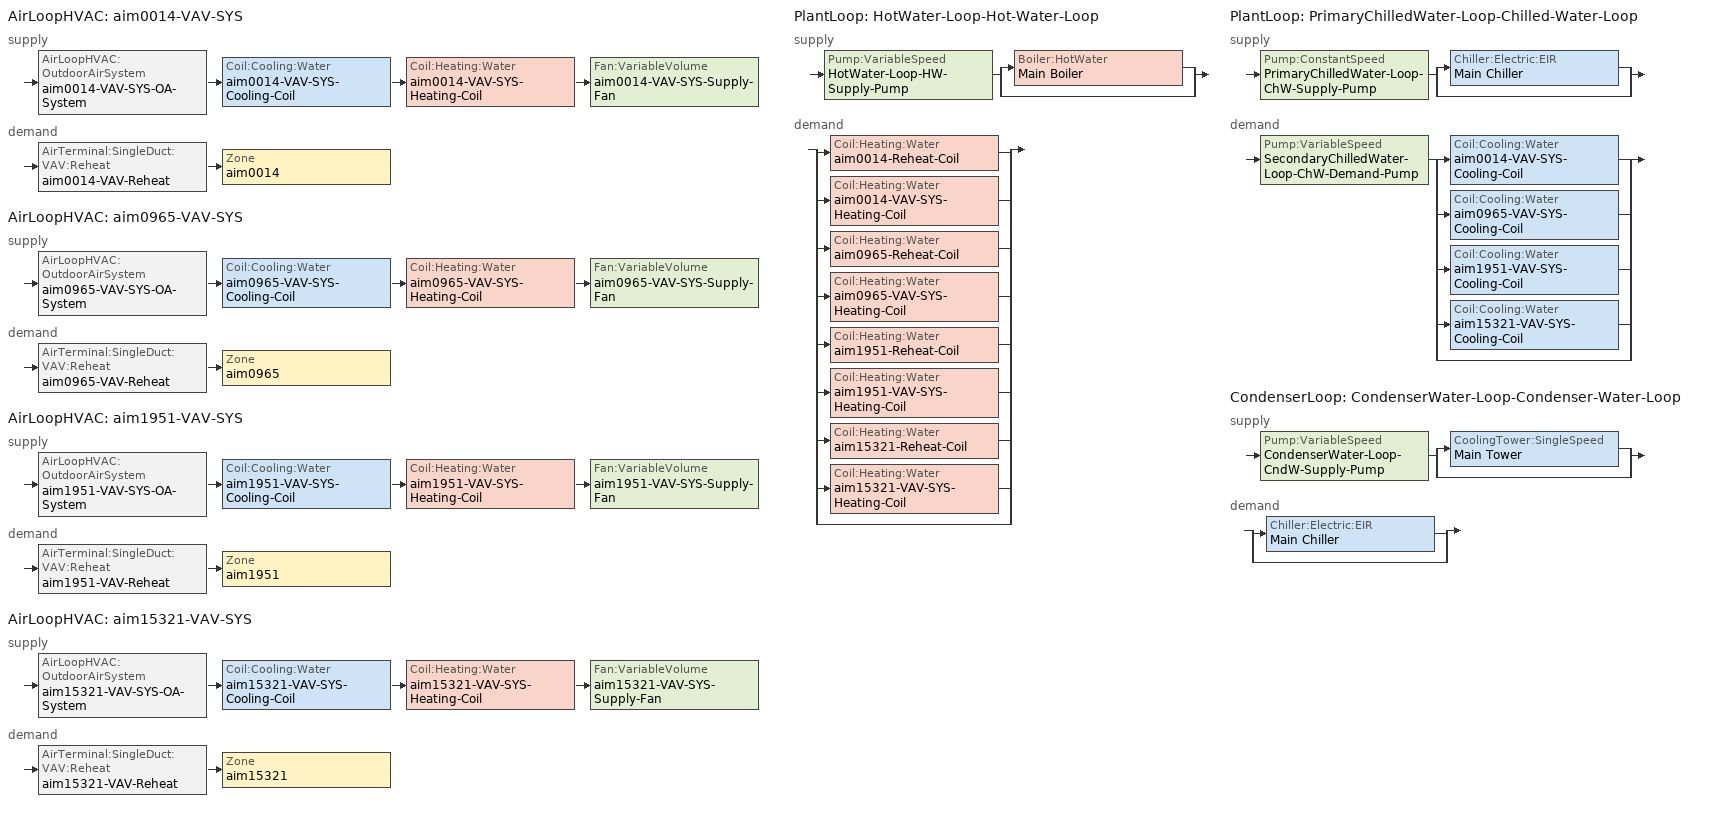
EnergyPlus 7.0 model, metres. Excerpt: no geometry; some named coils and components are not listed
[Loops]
AirLoopHVAC 'aim0014-VAV-SYS'
 supply: AirLoopHVAC:OutdoorAirSystem 'aim0014-VAV-SYS-OA-System' > Coil:Cooling:Water 'aim0014-VAV-SYS-Cooling-Coil' > Coil:Heating:Water 'aim0014-VAV-SYS-Heating-Coil' > Fan:VariableVolume 'aim0014-VAV-SYS-Supply-Fan'
 demand: AirTerminal:SingleDuct:VAV:Reheat 'aim0014-VAV-Reheat' > Zone 'aim0014'
AirLoopHVAC 'aim0965-VAV-SYS'
 supply: AirLoopHVAC:OutdoorAirSystem 'aim0965-VAV-SYS-OA-System' > Coil:Cooling:Water 'aim0965-VAV-SYS-Cooling-Coil' > Coil:Heating:Water 'aim0965-VAV-SYS-Heating-Coil' > Fan:VariableVolume 'aim0965-VAV-SYS-Supply-Fan'
 demand: AirTerminal:SingleDuct:VAV:Reheat 'aim0965-VAV-Reheat' > Zone 'aim0965'
AirLoopHVAC 'aim1951-VAV-SYS'
 supply: AirLoopHVAC:OutdoorAirSystem 'aim1951-VAV-SYS-OA-System' > Coil:Cooling:Water 'aim1951-VAV-SYS-Cooling-Coil' > Coil:Heating:Water 'aim1951-VAV-SYS-Heating-Coil' > Fan:VariableVolume 'aim1951-VAV-SYS-Supply-Fan'
 demand: AirTerminal:SingleDuct:VAV:Reheat 'aim1951-VAV-Reheat' > Zone 'aim1951'
AirLoopHVAC 'aim15321-VAV-SYS'
 supply: AirLoopHVAC:OutdoorAirSystem 'aim15321-VAV-SYS-OA-System' > Coil:Cooling:Water 'aim15321-VAV-SYS-Cooling-Coil' > Coil:Heating:Water 'aim15321-VAV-SYS-Heating-Coil' > Fan:VariableVolume 'aim15321-VAV-SYS-Supply-Fan'
 demand: AirTerminal:SingleDuct:VAV:Reheat 'aim15321-VAV-Reheat' > Zone 'aim15321'
PlantLoop 'HotWater-Loop-Hot-Water-Loop'
 supply: Pump:VariableSpeed 'HotWater-Loop-HW-Supply-Pump' > split
  | Boiler:HotWater 'Main Boiler'
  | bypass
 demand: split
  | Coil:Heating:Water 'aim0014-Reheat-Coil'
  | Coil:Heating:Water 'aim0014-VAV-SYS-Heating-Coil'
  | Coil:Heating:Water 'aim0965-Reheat-Coil'
  | Coil:Heating:Water 'aim0965-VAV-SYS-Heating-Coil'
  | Coil:Heating:Water 'aim1951-Reheat-Coil'
  | Coil:Heating:Water 'aim1951-VAV-SYS-Heating-Coil'
  | Coil:Heating:Water 'aim15321-Reheat-Coil'
  | Coil:Heating:Water 'aim15321-VAV-SYS-Heating-Coil'
  | bypass
PlantLoop 'PrimaryChilledWater-Loop-Chilled-Water-Loop'
 supply: Pump:ConstantSpeed 'PrimaryChilledWater-Loop-ChW-Supply-Pump' > split
  | Chiller:Electric:EIR 'Main Chiller'
  | bypass
 demand: Pump:VariableSpeed 'SecondaryChilledWater-Loop-ChW-Demand-Pump' > split
  | Coil:Cooling:Water 'aim0014-VAV-SYS-Cooling-Coil'
  | Coil:Cooling:Water 'aim0965-VAV-SYS-Cooling-Coil'
  | Coil:Cooling:Water 'aim1951-VAV-SYS-Cooling-Coil'
  | Coil:Cooling:Water 'aim15321-VAV-SYS-Cooling-Coil'
  | bypass
CondenserLoop 'CondenserWater-Loop-Condenser-Water-Loop'
 supply: Pump:VariableSpeed 'CondenserWater-Loop-CndW-Supply-Pump' > split
  | CoolingTower:SingleSpeed 'Main Tower'
  | bypass
 demand: split
  | Chiller:Electric:EIR 'Main Chiller'
  | bypass
[ThermostatSetpoint:DualSetpoint] Heating Setpoint Temperature SCHEDULE=Heatsched-9; Cooling Setpoint Temperature SCHEDULE=Coolsched-9
aim0014-Dual-SP-Control; aim0965-Dual-SP-Control; aim1951-Dual-SP-Control; aim15321-Dual-SP-Control
[ZoneControl:Thermostat]
aim0014-Thermostat, aim0014, DSD-THERMOSTAT-ALWAYS, ThermostatSetpoint:DualSetpoint, aim0014-Dual-SP-Control
aim0965-Thermostat, aim0965, DSD-THERMOSTAT-ALWAYS, ThermostatSetpoint:DualSetpoint, aim0965-Dual-SP-Control
aim1951-Thermostat, aim1951, DSD-THERMOSTAT-ALWAYS, ThermostatSetpoint:DualSetpoint, aim1951-Dual-SP-Control
aim15321-Thermostat, aim15321, DSD-THERMOSTAT-ALWAYS, ThermostatSetpoint:DualSetpoint, aim15321-Dual-SP-Control
[Sizing:Zone]
aim0014: 14, 50, 0.008, 0.004, SZ DSOA aim0014, 1, 1, DesignDay, 0, 0.000762, 0, 0, DesignDay, 0, 0.002032, 0.141576, 0.3
aim0965: 14, 50, 0.008, 0.004, SZ DSOA aim0965, 1, 1, DesignDay, 0, 0.000762, 0, 0, DesignDay, 0, 0.002032, 0.141576, 0.3
aim1951: 14, 50, 0.008, 0.004, SZ DSOA aim1951, 1, 1, DesignDay, 0, 0.000762, 0, 0, DesignDay, 0, 0.002032, 0.141576, 0.3
aim15321: 14, 50, 0.008, 0.004, SZ DSOA aim15321, 1, 1, DesignDay, 0, 0.000762, 0, 0, DesignDay, 0, 0.002032, 0.141576, 0.3
[DesignSpecification:OutdoorAir] Outdoor Air Method=flow/person; Outdoor Air Flow per Person {m3/s-person}=0.00944; Outdoor Air Flow per Zone Floor Area {m3/s-m2}=0; Outdoor Air Flow per Zone {m3/s}=0
SZ DSOA aim0014; SZ DSOA aim0965; SZ DSOA aim1951; SZ DSOA aim15321
[Zone equipment]
aim0014: aim0014-VAV-Reheat
aim0965: aim0965-VAV-Reheat
aim1951: aim1951-VAV-Reheat
aim15321: aim15321-VAV-Reheat
[AirTerminal:SingleDuct:VAV:Reheat]
aim0014-VAV-Reheat: COMPACT-HVAC-ALWAYS, autosize, Constant, 0.3, Coil:Heating:Water, aim0014-Reheat-Coil, autosize, 0, 0.001, REVERSE
aim0965-VAV-Reheat: COMPACT-HVAC-ALWAYS, autosize, Constant, 0.3, Coil:Heating:Water, aim0965-Reheat-Coil, autosize, 0, 0.001, REVERSE
aim1951-VAV-Reheat: COMPACT-HVAC-ALWAYS, autosize, Constant, 0.3, Coil:Heating:Water, aim1951-Reheat-Coil, autosize, 0, 0.001, REVERSE
aim15321-VAV-Reheat: COMPACT-HVAC-ALWAYS, autosize, Constant, 0.3, Coil:Heating:Water, aim15321-Reheat-Coil, autosize, 0, 0.001, REVERSE
[Coil:Heating:Water]
aim0014-Reheat-Coil, COMPACT-HVAC-ALWAYS, autosize, autosize, UFactorTimesAreaAndDesignWaterFlowRate, autosize, 82.2, 16.6, 71.1, 32.2, 1
aim0014-VAV-SYS-Heating-Coil, COMPACT-HVAC-ALWAYS, autosize, autosize, UFactorTimesAreaAndDesignWaterFlowRate, autosize, 82.2, 16.6, 71.1, 32.2, 1
aim0965-Reheat-Coil, COMPACT-HVAC-ALWAYS, autosize, autosize, UFactorTimesAreaAndDesignWaterFlowRate, autosize, 82.2, 16.6, 71.1, 32.2, 1
aim0965-VAV-SYS-Heating-Coil, COMPACT-HVAC-ALWAYS, autosize, autosize, UFactorTimesAreaAndDesignWaterFlowRate, autosize, 82.2, 16.6, 71.1, 32.2, 1
aim1951-Reheat-Coil, COMPACT-HVAC-ALWAYS, autosize, autosize, UFactorTimesAreaAndDesignWaterFlowRate, autosize, 82.2, 16.6, 71.1, 32.2, 1
aim1951-VAV-SYS-Heating-Coil, COMPACT-HVAC-ALWAYS, autosize, autosize, UFactorTimesAreaAndDesignWaterFlowRate, autosize, 82.2, 16.6, 71.1, 32.2, 1
aim15321-Reheat-Coil, COMPACT-HVAC-ALWAYS, autosize, autosize, UFactorTimesAreaAndDesignWaterFlowRate, autosize, 82.2, 16.6, 71.1, 32.2, 1
aim15321-VAV-SYS-Heating-Coil, COMPACT-HVAC-ALWAYS, autosize, autosize, UFactorTimesAreaAndDesignWaterFlowRate, autosize, 82.2, 16.6, 71.1, 32.2, 1
[Sizing:System] Type of Load to Size On=Sensible; Design Outdoor Air Flow Rate {m3/s}=autosize; Minimum System Air Flow Ratio=0.3; Preheat Design Temperature {C}=7; Preheat Design Humidity Ratio {kg-H2O/kg-Air}=0.008; Precool Design Temperature {C}=11; Precool Design Humidity Ratio {kg-H2O/kg-Air}=0.008; Central Cooling Design Supply Air Temperature {C}=12.8; Central Heating Design Supply Air Temperature {C}=16.7; Sizing Option=NonCoincident; 100% Outdoor Air in Cooling=No; 100% Outdoor Air in Heating=No; Central Cooling Design Supply Air Humidity Ratio {kg-H2O/kg-Air}=0.009; Central Heating Design Supply Air Humidity Ratio {kg-H2O/kg-Air}=0.004; Cooling Design Air Flow Method=DesignDay; Cooling Design Air Flow Rate {m3/s}=0; Heating Design Air Flow Method=DesignDay; Heating Design Air Flow Rate {m3/s}                                                                                            !- heating design air flow rate {m3/s}=0; System Outdoor Air Method=ZoneSum
aim0014-VAV-SYS; aim0965-VAV-SYS; aim1951-VAV-SYS; aim15321-VAV-SYS
[AirLoopHVAC] Primary air design volumetric flow rate {m3/s}=autosize
Name | Primary Air Loop | Name: Controller List | SupplyAirPath ZoneEquipGroup-Inlet Nodes | AirLoop Outlet Nodes
 | aim0014-VAV-SYS | aim0014-VAV-SYS-Controllers | aim0014-VAV-SYS-Zone-Equip-Inlet | aim0014-VAV-SYS-Air-Loop-Outlet
 | aim0965-VAV-SYS | aim0965-VAV-SYS-Controllers | aim0965-VAV-SYS-Zone-Equip-Inlet | aim0965-VAV-SYS-Air-Loop-Outlet
 | aim1951-VAV-SYS | aim1951-VAV-SYS-Controllers | aim1951-VAV-SYS-Zone-Equip-Inlet | aim1951-VAV-SYS-Air-Loop-Outlet
 | aim15321-VAV-SYS | aim15321-VAV-SYS-Controllers | aim15321-VAV-SYS-Zone-Equip-Inlet | aim15321-VAV-SYS-Air-Loop-Outlet
[SetpointManager:Scheduled]
Name | Control variable | Schedule | Control Variable | Setpoint Node or NodeList
aim0014-VAV-SYS-Cooling-Supply-Air-Temp-Manager; aim0014-VAV-SYS-Heating-Coil-Air-Temp-Manager; aim0965-VAV-SYS-Cooling-Supply-Air-Temp-Manager; aim0965-VAV-SYS-Heating-Coil-Air-Temp-Manager; aim1951-VAV-SYS-Cooling-Supply-Air-Temp-Manager; aim1951-VAV-SYS-Heating-Coil-Air-Temp-Manager; aim15321-VAV-SYS-Cooling-Supply-Air-Temp-Manager; aim15321-VAV-SYS-Heating-Coil-Air-Temp-Manager | Temperature | Seasonal-Reset-Supply-Air-Temp-Sch
Chilled-Water-Loop-ChW-Temp-Manager |  | HVACTemplate-Always 7.22 | Temperature | PrimaryChilledWater-Loop-ChW-Supply-Outlet
Chilled-Water-Loop-CndW-Temp-Manager |  | HVACTemplate-Always 29.4 | Temperature | CondenserWater-Loop-CndW-Supply-Outlet
[Coil:Cooling:Water] Available Schedule=COMPACT-HVAC-ALWAYS; Design Water Flow Rate of Coil-{m3/s}=autosize; Design Air Volume Flow Rate {m3/s}=autosize; Design-Inlet Water Temperature {C}=autosize; Design-Inlet Air Temperature {C}=autosize; Design Outlet Air Temperature {C}=autosize; Design Inlet Air Humidity Ratio {kg-H2O/kg-air}=autosize; Design Outlet Air Humidity Ratio {kg-H2O/kg-air}=autosize; Type of Analysis=SimpleAnalysis; Heat Exchanger Configuration=CrossFlow
Name | Coil-Name
 | aim0014-VAV-SYS-Cooling-Coil
 | aim0965-VAV-SYS-Cooling-Coil
 | aim1951-VAV-SYS-Cooling-Coil
 | aim15321-VAV-SYS-Cooling-Coil
[Controller:WaterCoil] Control variable=Temperature; Actuator variable=Flow; Controller Convergence Tolerance: delta temp from setpoint temp {deltaC}=autosize; Max Actuated Flow {m3/s}=autosize; Min Actuated Flow {m3/s}=0
Name | Action
aim0014-VAV-SYS-Cooling-Coil-Controller; aim0965-VAV-SYS-Cooling-Coil-Controller; aim1951-VAV-SYS-Cooling-Coil-Controller; aim15321-VAV-SYS-Cooling-Coil-Controller | Reverse
aim0014-VAV-SYS-Heating-Coil-Controller; aim0965-VAV-SYS-Heating-Coil-Controller; aim1951-VAV-SYS-Heating-Coil-Controller; aim15321-VAV-SYS-Heating-Coil-Controller | Normal
[SetpointManager:MixedAir] Control variable:=Temperature
aim0014-VAV-SYS-Cooling-Coil-Air-Temp-Manager; aim0014-VAV-SYS-Heating-Coil-Air-Temp-Manager; aim0965-VAV-SYS-Cooling-Coil-Air-Temp-Manager; aim0965-VAV-SYS-Heating-Coil-Air-Temp-Manager; aim1951-VAV-SYS-Cooling-Coil-Air-Temp-Manager; aim1951-VAV-SYS-Heating-Coil-Air-Temp-Manager; aim15321-VAV-SYS-Cooling-Coil-Air-Temp-Manager; aim15321-VAV-SYS-Heating-Coil-Air-Temp-Manager
[Fan:VariableVolume] Available Schedule=COMPACT-HVAC-ALWAYS; Fan Total Efficiency=0.7; Delta Pressure {Pa}=600; Max Flow Rate {m3/s}=autosize; Min Flow Rate Input Method=Fraction; Min Flow Fraction=0.25; Motor Efficiency=0.9; Motor In Airstream Fraction=1; FanCoefficient 1=0.350712; FanCoefficient 2=0.308505; FanCoefficient 3=-0.541374; FanCoefficient 4=0.871988; FanCoefficient 5=0
Name | Fan
 | aim0014-VAV-SYS-Supply-Fan
 | aim0965-VAV-SYS-Supply-Fan
 | aim1951-VAV-SYS-Supply-Fan
 | aim15321-VAV-SYS-Supply-Fan
[AirLoopHVAC:OutdoorAirSystem]
Name | Name: Controller List | Name of an Air Loop Equipment List
aim0014-VAV-SYS-OA-System | aim0014-VAV-SYS-OA-System-Controllers | aim0014-VAV-SYS-OA-System-Equipment
aim0965-VAV-SYS-OA-System | aim0965-VAV-SYS-OA-System-Controllers | aim0965-VAV-SYS-OA-System-Equipment
aim1951-VAV-SYS-OA-System | aim1951-VAV-SYS-OA-System-Controllers | aim1951-VAV-SYS-OA-System-Equipment
aim15321-VAV-SYS-OA-System | aim15321-VAV-SYS-OA-System-Controllers | aim15321-VAV-SYS-OA-System-Equipment
[Controller:OutdoorAir] minimum outside air flow rate {m3/s}=autosize; maximum outside air flow rate {m3/s}=autosize; Economizer Control Type=DifferentialDryBulb; Economizer Control Action Type=ModulateFlow; Economizer Maximum Limit Dry-Bulb Temperature {C}=19; Economizer Minimum Limit Dry-Bulb Temperature {C}=4; Lockout Type=NoLockout; Minimum Limit Type=FixedMinimum; Minimum Outdoor Air Schedule=Min-OA-Sched
aim0014-VAV-SYS-OA-Controller; aim0965-VAV-SYS-OA-Controller; aim1951-VAV-SYS-OA-Controller; aim15321-VAV-SYS-OA-Controller
[Pump:VariableSpeed] Rated Flow Rate {m3/s}=autosize; Rated Pump Head {Pa}=179352; Rated Power Consumption {W}=autosize; Motor Efficiency=0.9; Fraction of Motor Inefficiencies to Fluid Stream=0; Coefficient 1 of the Part Load Performance Curve=0; Coefficient 2 of the Part Load Performance Curve=1; Coefficient 3 of the Part Load Performance Curve=0; Coefficient 4 of the Part Load Performance Curve=0; Minimum Flow Rate {m3/s}=0; Pump Control Type=INTERMITTENT
HotWater-Loop-HW-Supply-Pump; SecondaryChilledWater-Loop-ChW-Demand-Pump; CondenserWater-Loop-CndW-Supply-Pump
[Pump:ConstantSpeed]
PrimaryChilledWater-Loop-ChW-Supply-Pump: Rated Flow Rate {m3/s}=autosize; Rated Pump Head {Pa}=179352; Rated Power Consumption {W}=autosize; Motor Efficiency=0.9; Fraction of Motor Inefficiencies to Fluid Stream=0; Pump Control Type=INTERMITTENT
[Boiler:HotWater]
Main Boiler: Fuel Type=NaturalGas; Nominal Capacity {W}=autosize; Nominal Thermal Efficiency=0.848; Efficiency Curve Temperature Evaluation Variable=LeavingBoiler; Normalized Boiler Efficiency Curve=Main Boiler Efficiency Curve; Design Water Outlet Temperature {C}=82.2; Design Water Flow Rate {m3/s}=autosize; Minimum Part Load Ratio=0; Maximum Part Load Ratio=1.1; Optimum Part Load Ratio=1; Water Outlet Upper Temperature Limit {C}=100; Boiler Flow Mode=ConstantFlow; Parasitic Electric Load {W}=0; Sizing Factor=1
[Chiller:Electric:EIR]
Main Chiller: Reference Capacity {W}=autosize; Reference COP {W/W}=5.96; Reference Leaving Chilled Water Temperature {C}=6.67; Reference Entering Condenser Fluid Temperature {C}=26.66; Reference Chilled Water Flow Rate {m3/s}=autosize; Reference Condenser Fluid Flow Rate {m3/s}=autosize; Cooling Capacity Function of Temperature Curve=Main Chiller RecipCapFT; Electric Input to Cooling Output Ratio Function of Temperature Curve=Main Chiller RecipEIRFT; Electric Input to Cooling Output Ratio Function of Part Load Ratio Curve=Main Chiller RecipEIRFPLR; Minimum Part Load Ratio=0; Maximum Part Load Ratio=1; Optimum Part Load Ratio=1; Minimum Unloading Ratio=0.25; Condenser Type=WaterCooled; Compressor Motor Efficiency=1; Leaving Chilled Water Lower Temperature Limit {C}=5; Chiller Flow Mode=ConstantFlow; Design Heat Recovery Water Flow Rate {m3/s}=0; Sizing Factor=1
[CoolingTower:SingleSpeed]
Main Tower: Design Water Flow Rate {m3/s}=autosize; Design Air Flow Rate {m3/s}=autosize; Fan Power at Design Air Flow Rate {W}=autosize; U-Factor Times Area Value at Design Air Flow Rate {W/K}=autosize; Air Flow Rate in Free Convection Regime {m3/s}=autosize; U-Factor Times Area Value at Free Convection Air Flow Rate {W/K}=autosize; Performance Input Method=UFactorTimesAreaAndDesignWaterFlowRate; Evaporation Loss Mode=SaturatedExit; Drift Loss Percent {percent}=0.008; Blowdown Calculation Mode=ConcentrationRatio; Blowdown Concentration Ratio=3; Capacity Control=FanCycling; Number of Cells=1
[PlantLoop] Fluid Type=Water; Maximum Loop Flow Rate {m3/s}=autosize; Minimum Loop Flow Rate {m3/s}=0; Plant Loop Volume {m3}=autosize; Load Distribution Scheme=Optimal
Name | Plant Equipment Operation Scheme | Maximum Loop Temperature {C} | Minimum Loop Temperature {C}
HotWater-Loop-Hot-Water-Loop | Hot-Water-Loop-Operation | 100 | 10
PrimaryChilledWater-Loop-Chilled-Water-Loop | Chilled-Water-Loop-Chiller-Operation | 98 | 1
[CondenserLoop]
CondenserWater-Loop-Condenser-Water-Loop: Fluid Type=Water; Condenser Equipment Operation Scheme=Chilled-Water-Loop-Condenser-Operation; Maximum Loop Temperature {C}=80; Minimum Loop Temperature {C}=5; Maximum Loop Flow Rate {m3/s}=autosize; Minimum Loop Flow Rate {m3/s}=0; Condenser Loop Volume {m3}=autosize; Load Distribution Scheme=Sequential
[PlantEquipmentList]
Hot-Water-Loop-All-Equipment: Main Boiler
Chilled-Water-Loop-All-Chillers: Main Chiller
[CondenserEquipmentList]
Chilled-Water-Loop-All-Condensers: Main Tower
[PlantEquipmentOperation:CoolingLoad] Load Range 1 Lower Limit {W}=0; Load Range 1 Upper Limit {W}=1000000000000000
Name | Range 1 Equipment List
Chilled-Water-Loop-Chiller-Operation-All-Hours | Chilled-Water-Loop-All-Chillers
Chilled-Water-Loop-Condenser-Operation-All-Hours | Chilled-Water-Loop-All-Condensers
[PlantEquipmentOperation:HeatingLoad]
Hot-Water-Loop-Operation-All-Hours: Load Range 1 Lower Limit {W}=0; Load Range 1 Upper Limit {W}=1000000000000000; Range 1 Equipment List=Hot-Water-Loop-All-Equipment
[PlantEquipmentOperationSchemes] Control Scheme 1 Schedule=COMPACT-HVAC-ALWAYS
Name | Control Scheme 1
Hot-Water-Loop-Operation | Hot-Water-Loop-Operation-All-Hours
Chilled-Water-Loop-Chiller-Operation | Chilled-Water-Loop-Chiller-Operation-All-Hours
[CondenserEquipmentOperationSchemes]
Chilled-Water-Loop-Condenser-Operation: Control Scheme 1=Chilled-Water-Loop-Condenser-Operation-All-Hours; Control Scheme 1 Schedule=COMPACT-HVAC-ALWAYS
[SetpointManager:OutdoorAirReset]
Hot-Water-Loop-HW-Temp-Manager: Control Variable=Temperature; Setpoint at Outdoor Low Temperature {C}=82.2; Outdoor Low Temperature {C}=-6.7; Setpoint at Outdoor High Temperature {C}=65.6; Outdoor High Temperature {C}=10; Setpoint Node or NodeList=HotWater-Loop-HW-Supply-Outlet
[Sizing:Plant]
Name | loop type | Design loop exit temperature {C} | Design loop delta T {deltaC} | Loop Type | Design Loop Exit Temperature {C} | Loop Design Temperature Difference {deltaC}
HotWater-Loop-Hot-Water-Loop | Heating | 82 | 11
PrimaryChilledWater-Loop-Chilled-Water-Loop | Cooling | 7.22 | 6.67
CondenserWater-Loop-Condenser-Water-Loop |  |  |  | Condenser | 29.4 | 5.6
[Schedule:Day:Interval]
ds-229-Temp-On-21.1-Off-18.3: NO, 7:00, 18.3, 21:00, 21.1, 24:00, 18.3
ds-227-Temp-On-21.1-Off-18.3: NO, 7:00, 18.3, 22:00, 21.1, 24:00, 18.3
ds-228-Temp-On-21.1-Off-18.3: NO, 9:00, 18.3, 19:00, 21.1, 24:00, 18.3
ds-229-Temp-On-23.9-Off-29.4: NO, 7:00, 29.4, 21:00, 23.9, 24:00, 29.4
ds-227-Temp-On-23.9-Off-29.4: NO, 7:00, 29.4, 22:00, 23.9, 24:00, 29.4
ds-228-Temp-On-23.9-Off-29.4: NO, 9:00, 29.4, 19:00, 23.9, 24:00, 29.4
[Schedule:Week:Daily]
ws-9-Temp-On-21.1-Off-18.3: ds-228-Temp-On-21.1-Off-18.3, ds-229-Temp-On-21.1-Off-18.3, ds-229-Temp-On-21.1-Off-18.3, ds-229-Temp-On-21.1-Off-18.3, ds-229-Temp-On-21.1-Off-18.3, ds-229-Temp-On-21.1-Off-18.3, ds-227-Temp-On-21.1-Off-18.3, ds-228-Temp-On-21.1-Off-18.3, ds-229-Temp-On-21.1-Off-18.3, ds-228-Temp-On-21.1-Off-18.3, ds-228-Temp-On-21.1-Off-18.3, ds-228-Temp-On-21.1-Off-18.3
ws-9-Temp-On-23.9-Off-29.4: ds-228-Temp-On-23.9-Off-29.4, ds-229-Temp-On-23.9-Off-29.4, ds-229-Temp-On-23.9-Off-29.4, ds-229-Temp-On-23.9-Off-29.4, ds-229-Temp-On-23.9-Off-29.4, ds-229-Temp-On-23.9-Off-29.4, ds-227-Temp-On-23.9-Off-29.4, ds-228-Temp-On-23.9-Off-29.4, ds-229-Temp-On-23.9-Off-29.4, ds-228-Temp-On-23.9-Off-29.4, ds-228-Temp-On-23.9-Off-29.4, ds-228-Temp-On-23.9-Off-29.4
[Schedule:Year]
Heatsched-9: Temp, ws-9-Temp-On-21.1-Off-18.3, 01, 01, 12, 31
Coolsched-9: Temp, ws-9-Temp-On-23.9-Off-29.4, 01, 01, 12, 31
[SCHEDULE:COMPACT]
COMPACT-HVAC-ALWAYS: Any-Number, Through: 12/31, For: AllDays, Until: 24:00, 1
DSD-THERMOSTAT-ALWAYS: Any-Number, Through: 12/31, For: AllDays, Until: 24:00, 4
Seasonal-Reset-Supply-Air-Temp-Sch: Any-Number, Through: 3/31, For: AllDays, Until: 24:00, 13, Through: 9/30, For: AllDays, Until: 24:00, 16, Through: 12/31, For: AllDays, Until: 24:00, 13
Min-OA-Sched: Any-Number, Through: 12/31, For: AllDays, Until: 07:00, .02, Until: 19:00, 1, Until: 24:00, .02
HVACTemplate-Always 7.22: Through: 12/31, For: AllDays, Until: 24:00, 7.22
HVACTemplate-Always 29.4: Through: 12/31, For: AllDays, Until: 24:00, 29.4
[Curve:Quadratic] Minimum Value of x=0; Maximum Value of x=1
Name | Coefficient1 Constant | Coefficient2 x | Coefficient3 x**2
Main Boiler Efficiency Curve | 0.97 | 0.0633 | -0.0333
Main Chiller RecipEIRFPLR | 0.088065 | 1.137742 | -0.225806
[Curve:Biquadratic] Minimum Value of x=5; Maximum Value of x=10; Minimum Value of y=24; Maximum Value of y=35
Name | Coefficient1 Constant | Coefficient2 x | Coefficient3 x**2 | Coefficient4 y | Coefficient5 y**2 | Coefficient6 x*y
Main Chiller RecipCapFT | 0.507883 | 0.145228 | -0.00625644 | -0.0011178 | -0.0001296 | -0.00028188
Main Chiller RecipEIRFT | 1.03076 | -0.103536 | 0.00710208 | 0.0093186 | 0.00031752 | -0.00104328
